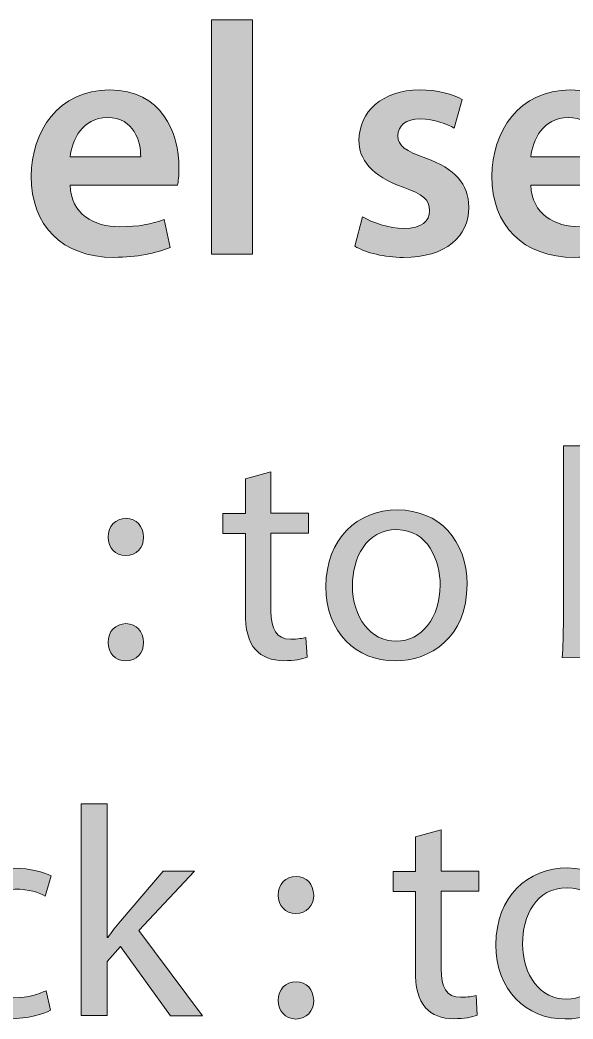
# Model space of a CAD drawing. Header units: inches. Extents: x 589 to 2016, y -1839 to -951.
# Drawn here: x 831.85 to 846.46, y -1576.1 to -1549.71 of the extents above; entities that cross this region are included whole.
import ezdxf

# ---------------------------------------------------------------- set-up
doc = ezdxf.new("R2010")
doc.units = ezdxf.units.IN
doc.header["$MEASUREMENT"] = 0
doc.layers.add('Layer 1', color=7, linetype='Continuous')

# ---------------------------------------------------------------- blocks, each defined once
blk = doc.blocks.new('block 274')
at = {"layer": 'Layer 1', "true_color": 0x010101}
h = blk.add_hatch(color=18, dxfattribs=at)
h.dxf.hatch_style = 2
h.paths.add_polyline_path([(836.915, -1549.714), (837.995, -1549.714), (837.995, -1555.898), (836.915, -1555.898)])
h = blk.add_hatch(color=18, dxfattribs=at)
h.dxf.hatch_style = 2
edge = h.paths.add_edge_path()
edge.add_spline(control_points=[(833.178, -1554.078), (833.204, -1554.846), (833.805, -1555.176), (834.485, -1555.176), (834.981, -1555.176), (835.338, -1555.106), (835.661, -1554.984), (835.661, -1554.984), (835.817, -1555.724), (835.817, -1555.724), (835.451, -1555.873), (834.945, -1555.985), (834.337, -1555.985), (832.96, -1555.985), (832.15, -1555.141), (832.15, -1553.843), (832.15, -1552.667), (832.865, -1551.56), (834.223, -1551.56), (835.6, -1551.56), (836.053, -1552.693), (836.053, -1553.626), (836.053, -1553.825), (836.035, -1553.983), (836.018, -1554.077), (836.018, -1554.077), (833.178, -1554.077), (833.178, -1554.077), (833.178, -1554.077), (833.178, -1554.078), (833.178, -1554.078)], knot_values=[0, 0, 0, 0, 1, 1, 1, 2, 2, 2, 3, 3, 3, 4, 4, 4, 5, 5, 5, 6, 6, 6, 7, 7, 7, 8, 8, 8, 9, 9, 9, 10, 10, 10, 10], degree=3, periodic=1)
edge = h.paths.add_edge_path()
edge.add_spline(control_points=[(835.042, -1553.328), (835.049, -1552.938), (834.877, -1552.292), (834.163, -1552.292), (833.501, -1552.292), (833.222, -1552.893), (833.178, -1553.328), (833.178, -1553.328), (835.042, -1553.328), (835.042, -1553.328)], knot_values=[0, 0, 0, 0, 1, 1, 1, 2, 2, 2, 3, 3, 3, 3], degree=3, periodic=1)
h = blk.add_hatch(color=18, dxfattribs=at)
h.dxf.hatch_style = 2
edge = h.paths.add_edge_path()
edge.add_spline(control_points=[(840.903, -1554.914), (841.147, -1555.062), (841.609, -1555.219), (841.992, -1555.219), (842.463, -1555.219), (842.672, -1555.027), (842.672, -1554.749), (842.672, -1554.461), (842.498, -1554.313), (841.974, -1554.13), (841.147, -1553.843), (840.799, -1553.39), (840.807, -1552.893), (840.807, -1552.144), (841.425, -1551.56), (842.41, -1551.56), (842.88, -1551.56), (843.289, -1551.682), (843.534, -1551.813), (843.534, -1551.813), (843.324, -1552.571), (843.324, -1552.571), (843.141, -1552.466), (842.802, -1552.327), (842.427, -1552.327), (842.044, -1552.327), (841.835, -1552.511), (841.835, -1552.772), (841.835, -1553.043), (842.035, -1553.173), (842.575, -1553.365), (843.342, -1553.644), (843.7, -1554.034), (843.708, -1554.663), (843.708, -1555.429), (843.108, -1555.987), (841.983, -1555.987), (841.469, -1555.987), (841.007, -1555.865), (840.694, -1555.69), (840.694, -1555.69), (840.903, -1554.914), (840.903, -1554.914)], knot_values=[0, 0, 0, 0, 1, 1, 1, 2, 2, 2, 3, 3, 3, 4, 4, 4, 5, 5, 5, 6, 6, 6, 7, 7, 7, 8, 8, 8, 9, 9, 9, 10, 10, 10, 11, 11, 11, 12, 12, 12, 13, 13, 13, 14, 14, 14, 14], degree=3, periodic=1)
h = blk.add_hatch(color=18, dxfattribs=at)
h.dxf.hatch_style = 2
edge = h.paths.add_edge_path()
edge.add_spline(control_points=[(845.346, -1554.078), (845.372, -1554.846), (845.973, -1555.176), (846.653, -1555.176), (847.148, -1555.176), (847.506, -1555.106), (847.828, -1554.984), (847.828, -1554.984), (847.984, -1555.724), (847.984, -1555.724), (847.618, -1555.873), (847.113, -1555.985), (846.504, -1555.985), (845.128, -1555.985), (844.318, -1555.141), (844.318, -1553.843), (844.318, -1552.667), (845.031, -1551.56), (846.391, -1551.56), (847.767, -1551.56), (848.22, -1552.693), (848.22, -1553.626), (848.22, -1553.825), (848.202, -1553.983), (848.185, -1554.077), (848.185, -1554.077), (845.346, -1554.077), (845.346, -1554.077), (845.346, -1554.077), (845.346, -1554.078), (845.346, -1554.078)], knot_values=[0, 0, 0, 0, 1, 1, 1, 2, 2, 2, 3, 3, 3, 4, 4, 4, 5, 5, 5, 6, 6, 6, 7, 7, 7, 8, 8, 8, 9, 9, 9, 10, 10, 10, 10], degree=3, periodic=1)
edge = h.paths.add_edge_path()
edge.add_spline(control_points=[(847.21, -1553.328), (847.218, -1552.938), (847.044, -1552.292), (846.33, -1552.292), (845.668, -1552.292), (845.39, -1552.893), (845.346, -1553.328), (845.346, -1553.328), (847.21, -1553.328), (847.21, -1553.328)], knot_values=[0, 0, 0, 0, 1, 1, 1, 2, 2, 2, 3, 3, 3, 3], degree=3, periodic=1)
at = {"layer": 'Layer 1', "lineweight": 0}
blk.add_lwpolyline([(836.915, -1549.714), (837.995, -1549.714), (837.995, -1555.898), (836.915, -1555.898), (836.915, -1549.714)], dxfattribs=at)
for points, knots in [([(833.178, -1554.078), (833.204, -1554.846), (833.805, -1555.176), (834.485, -1555.176), (834.981, -1555.176), (835.338, -1555.106), (835.661, -1554.984), (835.661, -1554.984), (835.817, -1555.724), (835.817, -1555.724), (835.451, -1555.873), (834.945, -1555.985), (834.337, -1555.985), (832.96, -1555.985), (832.15, -1555.141), (832.15, -1553.843), (832.15, -1552.667), (832.865, -1551.56), (834.223, -1551.56), (835.6, -1551.56), (836.053, -1552.693), (836.053, -1553.626), (836.053, -1553.825), (836.035, -1553.983), (836.018, -1554.077), (836.018, -1554.077), (833.178, -1554.077), (833.178, -1554.077), (833.178, -1554.077), (833.178, -1554.078), (833.178, -1554.078)], [0, 0, 0, 0, 1, 1, 1, 2, 2, 2, 3, 3, 3, 4, 4, 4, 5, 5, 5, 6, 6, 6, 7, 7, 7, 8, 8, 8, 9, 9, 9, 10, 10, 10, 10]), ([(840.903, -1554.914), (841.147, -1555.062), (841.609, -1555.219), (841.992, -1555.219), (842.463, -1555.219), (842.672, -1555.027), (842.672, -1554.749), (842.672, -1554.461), (842.498, -1554.313), (841.974, -1554.13), (841.147, -1553.843), (840.799, -1553.39), (840.807, -1552.893), (840.807, -1552.144), (841.425, -1551.56), (842.41, -1551.56), (842.88, -1551.56), (843.289, -1551.682), (843.534, -1551.813), (843.534, -1551.813), (843.324, -1552.571), (843.324, -1552.571), (843.141, -1552.466), (842.802, -1552.327), (842.427, -1552.327), (842.044, -1552.327), (841.835, -1552.511), (841.835, -1552.772), (841.835, -1553.043), (842.035, -1553.173), (842.575, -1553.365), (843.342, -1553.644), (843.7, -1554.034), (843.708, -1554.663), (843.708, -1555.429), (843.108, -1555.987), (841.983, -1555.987), (841.469, -1555.987), (841.007, -1555.865), (840.694, -1555.69), (840.694, -1555.69), (840.903, -1554.914), (840.903, -1554.914)], [0, 0, 0, 0, 1, 1, 1, 2, 2, 2, 3, 3, 3, 4, 4, 4, 5, 5, 5, 6, 6, 6, 7, 7, 7, 8, 8, 8, 9, 9, 9, 10, 10, 10, 11, 11, 11, 12, 12, 12, 13, 13, 13, 14, 14, 14, 14]), ([(845.346, -1554.078), (845.372, -1554.846), (845.973, -1555.176), (846.653, -1555.176), (847.148, -1555.176), (847.506, -1555.106), (847.828, -1554.984), (847.828, -1554.984), (847.984, -1555.724), (847.984, -1555.724), (847.618, -1555.873), (847.113, -1555.985), (846.504, -1555.985), (845.128, -1555.985), (844.318, -1555.141), (844.318, -1553.843), (844.318, -1552.667), (845.031, -1551.56), (846.391, -1551.56), (847.767, -1551.56), (848.22, -1552.693), (848.22, -1553.626), (848.22, -1553.825), (848.202, -1553.983), (848.185, -1554.077), (848.185, -1554.077), (845.346, -1554.077), (845.346, -1554.077), (845.346, -1554.077), (845.346, -1554.078), (845.346, -1554.078)], [0, 0, 0, 0, 1, 1, 1, 2, 2, 2, 3, 3, 3, 4, 4, 4, 5, 5, 5, 6, 6, 6, 7, 7, 7, 8, 8, 8, 9, 9, 9, 10, 10, 10, 10]), ([(835.042, -1553.328), (835.049, -1552.938), (834.877, -1552.292), (834.163, -1552.292), (833.501, -1552.292), (833.222, -1552.893), (833.178, -1553.328), (833.178, -1553.328), (835.042, -1553.328), (835.042, -1553.328)], [0, 0, 0, 0, 1, 1, 1, 2, 2, 2, 3, 3, 3, 3]), ([(847.21, -1553.328), (847.218, -1552.938), (847.044, -1552.292), (846.33, -1552.292), (845.668, -1552.292), (845.39, -1552.893), (845.346, -1553.328), (845.346, -1553.328), (847.21, -1553.328), (847.21, -1553.328)], [0, 0, 0, 0, 1, 1, 1, 2, 2, 2, 3, 3, 3, 3])]:
    blk.add_open_spline(points, degree=3, knots=knots, dxfattribs=at)
blk = doc.blocks.new('block 275')
at = {"layer": 'Layer 1', "true_color": 0x010101}
h = blk.add_hatch(color=18, dxfattribs=at)
h.dxf.hatch_style = 2
edge = h.paths.add_edge_path()
edge.add_spline(control_points=[(846.176, -1566.558), (846.192, -1566.3), (846.207, -1565.912), (846.207, -1565.573), (846.207, -1565.573), (846.207, -1560.963), (846.207, -1560.963), (846.207, -1560.963), (846.893, -1560.963), (846.893, -1560.963), (846.893, -1560.963), (846.893, -1563.359), (846.893, -1563.359), (846.893, -1563.359), (846.909, -1563.359), (846.909, -1563.359), (847.153, -1562.933), (847.594, -1562.657), (848.209, -1562.657), (849.156, -1562.657), (849.825, -1563.446), (849.818, -1564.604), (849.818, -1565.968), (848.958, -1566.645), (848.106, -1566.645), (847.555, -1566.645), (847.114, -1566.433), (846.831, -1565.928), (846.831, -1565.928), (846.808, -1565.928), (846.808, -1565.928), (846.808, -1565.928), (846.776, -1566.559), (846.776, -1566.559), (846.776, -1566.559), (846.176, -1566.558), (846.176, -1566.558), (846.176, -1566.558), (846.176, -1566.558), (846.176, -1566.558)], knot_values=[0, 0, 0, 0, 1, 1, 1, 2, 2, 2, 3, 3, 3, 4, 4, 4, 5, 5, 5, 6, 6, 6, 7, 7, 7, 8, 8, 8, 9, 9, 9, 10, 10, 10, 11, 11, 11, 12, 12, 12, 13, 13, 13, 13], degree=3, periodic=1)
edge = h.paths.add_edge_path()
edge.add_spline(control_points=[(846.893, -1565.029), (846.893, -1565.116), (846.909, -1565.203), (846.925, -1565.283), (847.059, -1565.762), (847.461, -1566.095), (847.965, -1566.095), (848.69, -1566.095), (849.124, -1565.504), (849.124, -1564.629), (849.124, -1563.864), (848.73, -1563.21), (847.989, -1563.21), (847.515, -1563.21), (847.074, -1563.534), (846.933, -1564.061), (846.917, -1564.14), (846.893, -1564.234), (846.893, -1564.345), (846.893, -1564.345), (846.893, -1565.029), (846.893, -1565.029), (846.893, -1565.029), (846.893, -1565.029), (846.893, -1565.029)], knot_values=[0, 0, 0, 0, 1, 1, 1, 2, 2, 2, 3, 3, 3, 4, 4, 4, 5, 5, 5, 6, 6, 6, 7, 7, 7, 8, 8, 8, 8], degree=3, periodic=1)
h = blk.add_hatch(color=18, dxfattribs=at)
h.dxf.hatch_style = 2
edge = h.paths.add_edge_path()
edge.add_spline(control_points=[(838.484, -1561.648), (838.484, -1561.648), (838.484, -1562.744), (838.484, -1562.744), (838.484, -1562.744), (839.477, -1562.744), (839.477, -1562.744), (839.477, -1562.744), (839.477, -1563.272), (839.477, -1563.272), (839.477, -1563.272), (838.484, -1563.272), (838.484, -1563.272), (838.484, -1563.272), (838.484, -1565.329), (838.484, -1565.329), (838.484, -1565.802), (838.618, -1566.07), (839.004, -1566.07), (839.187, -1566.07), (839.32, -1566.048), (839.408, -1566.023), (839.408, -1566.023), (839.439, -1566.543), (839.439, -1566.543), (839.305, -1566.598), (839.092, -1566.639), (838.824, -1566.639), (838.501, -1566.639), (838.242, -1566.536), (838.075, -1566.347), (837.879, -1566.142), (837.808, -1565.803), (837.808, -1565.355), (837.808, -1565.355), (837.808, -1563.275), (837.808, -1563.275), (837.808, -1563.275), (837.216, -1563.275), (837.216, -1563.275), (837.216, -1563.275), (837.216, -1562.747), (837.216, -1562.747), (837.216, -1562.747), (837.808, -1562.747), (837.808, -1562.747), (837.808, -1562.747), (837.808, -1561.832), (837.808, -1561.832), (837.808, -1561.832), (838.484, -1561.648), (838.484, -1561.648)], knot_values=[0, 0, 0, 0, 1, 1, 1, 2, 2, 2, 3, 3, 3, 4, 4, 4, 5, 5, 5, 6, 6, 6, 7, 7, 7, 8, 8, 8, 9, 9, 9, 10, 10, 10, 11, 11, 11, 12, 12, 12, 13, 13, 13, 14, 14, 14, 15, 15, 15, 16, 16, 16, 17, 17, 17, 17], degree=3, periodic=1)
h = blk.add_hatch(color=18, dxfattribs=at)
h.dxf.hatch_style = 2
edge = h.paths.add_edge_path()
edge.add_spline(control_points=[(843.662, -1564.621), (843.662, -1566.032), (842.685, -1566.645), (841.763, -1566.645), (840.73, -1566.645), (839.934, -1565.888), (839.934, -1564.683), (839.934, -1563.406), (840.77, -1562.657), (841.825, -1562.657), (842.921, -1562.657), (843.662, -1563.454), (843.662, -1564.621)], knot_values=[0, 0, 0, 0, 1, 1, 1, 2, 2, 2, 3, 3, 3, 4, 4, 4, 4], degree=3, periodic=1)
edge = h.paths.add_edge_path()
edge.add_spline(control_points=[(840.635, -1564.659), (840.635, -1565.495), (841.116, -1566.125), (841.793, -1566.125), (842.455, -1566.125), (842.952, -1565.502), (842.952, -1564.643), (842.952, -1563.997), (842.629, -1563.177), (841.809, -1563.177), (840.989, -1563.177), (840.635, -1563.934), (840.635, -1564.659)], knot_values=[0, 0, 0, 0, 1, 1, 1, 2, 2, 2, 3, 3, 3, 4, 4, 4, 4], degree=3, periodic=1)
h = blk.add_hatch(color=18, dxfattribs=at)
h.dxf.hatch_style = 2
edge = h.paths.add_edge_path()
edge.add_spline(control_points=[(834.181, -1563.375), (834.181, -1563.083), (834.378, -1562.878), (834.654, -1562.878), (834.93, -1562.878), (835.111, -1563.083), (835.119, -1563.375), (835.119, -1563.651), (834.937, -1563.863), (834.646, -1563.863), (834.37, -1563.863), (834.181, -1563.652), (834.181, -1563.375)], knot_values=[0, 0, 0, 0, 1, 1, 1, 2, 2, 2, 3, 3, 3, 4, 4, 4, 4], degree=3, periodic=1)
edge = h.paths.add_edge_path()
edge.add_spline(control_points=[(834.181, -1566.157), (834.181, -1565.865), (834.378, -1565.66), (834.654, -1565.66), (834.93, -1565.66), (835.111, -1565.865), (835.119, -1566.157), (835.119, -1566.433), (834.937, -1566.645), (834.646, -1566.645), (834.37, -1566.645), (834.181, -1566.433), (834.181, -1566.157)], knot_values=[0, 0, 0, 0, 1, 1, 1, 2, 2, 2, 3, 3, 3, 4, 4, 4, 4], degree=3, periodic=1)
h = blk.add_hatch(color=18, dxfattribs=at)
h.dxf.hatch_style = 2
edge = h.paths.add_edge_path()
edge.add_spline(control_points=[(834.158, -1573.951), (834.158, -1573.951), (834.174, -1573.951), (834.174, -1573.951), (834.268, -1573.817), (834.401, -1573.652), (834.512, -1573.517), (834.512, -1573.517), (835.632, -1572.201), (835.632, -1572.201), (835.632, -1572.201), (836.467, -1572.201), (836.467, -1572.201), (836.467, -1572.201), (834.993, -1573.769), (834.993, -1573.769), (834.993, -1573.769), (836.672, -1576.016), (836.672, -1576.016), (836.672, -1576.016), (835.828, -1576.016), (835.828, -1576.016), (835.828, -1576.016), (834.512, -1574.186), (834.512, -1574.186), (834.512, -1574.186), (834.158, -1574.58), (834.158, -1574.58), (834.158, -1574.58), (834.158, -1576.015), (834.158, -1576.015), (834.158, -1576.015), (833.472, -1576.015), (833.472, -1576.015), (833.472, -1576.015), (833.472, -1570.419), (833.472, -1570.419), (833.472, -1570.419), (834.158, -1570.419), (834.158, -1570.419), (834.158, -1570.419), (834.158, -1573.951), (834.158, -1573.951), (834.158, -1573.951), (834.158, -1573.951), (834.158, -1573.951)], knot_values=[0, 0, 0, 0, 1, 1, 1, 2, 2, 2, 3, 3, 3, 4, 4, 4, 5, 5, 5, 6, 6, 6, 7, 7, 7, 8, 8, 8, 9, 9, 9, 10, 10, 10, 11, 11, 11, 12, 12, 12, 13, 13, 13, 14, 14, 14, 15, 15, 15, 15], degree=3, periodic=1)
h = blk.add_hatch(color=18, dxfattribs=at)
h.dxf.hatch_style = 2
edge = h.paths.add_edge_path()
edge.add_spline(control_points=[(842.977, -1571.106), (842.977, -1571.106), (842.977, -1572.201), (842.977, -1572.201), (842.977, -1572.201), (843.969, -1572.201), (843.969, -1572.201), (843.969, -1572.201), (843.969, -1572.729), (843.969, -1572.729), (843.969, -1572.729), (842.977, -1572.729), (842.977, -1572.729), (842.977, -1572.729), (842.977, -1574.786), (842.977, -1574.786), (842.977, -1575.259), (843.111, -1575.529), (843.497, -1575.529), (843.678, -1575.529), (843.812, -1575.505), (843.899, -1575.48), (843.899, -1575.48), (843.93, -1576.001), (843.93, -1576.001), (843.796, -1576.057), (843.584, -1576.096), (843.316, -1576.096), (842.992, -1576.096), (842.733, -1575.994), (842.568, -1575.805), (842.369, -1575.6), (842.298, -1575.261), (842.298, -1574.813), (842.298, -1574.813), (842.298, -1572.732), (842.298, -1572.732), (842.298, -1572.732), (841.707, -1572.732), (841.707, -1572.732), (841.707, -1572.732), (841.707, -1572.204), (841.707, -1572.204), (841.707, -1572.204), (842.298, -1572.204), (842.298, -1572.204), (842.298, -1572.204), (842.298, -1571.29), (842.298, -1571.29), (842.298, -1571.29), (842.977, -1571.106), (842.977, -1571.106)], knot_values=[0, 0, 0, 0, 1, 1, 1, 2, 2, 2, 3, 3, 3, 4, 4, 4, 5, 5, 5, 6, 6, 6, 7, 7, 7, 8, 8, 8, 9, 9, 9, 10, 10, 10, 11, 11, 11, 12, 12, 12, 13, 13, 13, 14, 14, 14, 15, 15, 15, 16, 16, 16, 17, 17, 17, 17], degree=3, periodic=1)
h = blk.add_hatch(color=18, dxfattribs=at)
h.dxf.hatch_style = 2
edge = h.paths.add_edge_path()
edge.add_spline(control_points=[(832.661, -1575.874), (832.479, -1575.97), (832.077, -1576.095), (831.565, -1576.095), (830.414, -1576.095), (829.666, -1575.314), (829.666, -1574.148), (829.666, -1572.974), (830.47, -1572.122), (831.715, -1572.122), (832.125, -1572.122), (832.488, -1572.225), (832.678, -1572.32), (832.678, -1572.32), (832.52, -1572.856), (832.52, -1572.856), (832.355, -1572.761), (832.094, -1572.674), (831.717, -1572.674), (830.842, -1572.674), (830.37, -1573.32), (830.37, -1574.117), (830.37, -1575), (830.937, -1575.544), (831.694, -1575.544), (832.088, -1575.544), (832.348, -1575.441), (832.545, -1575.355), (832.545, -1575.355), (832.661, -1575.874), (832.661, -1575.874)], knot_values=[0, 0, 0, 0, 1, 1, 1, 2, 2, 2, 3, 3, 3, 4, 4, 4, 5, 5, 5, 6, 6, 6, 7, 7, 7, 8, 8, 8, 9, 9, 9, 10, 10, 10, 10], degree=3, periodic=1)
h = blk.add_hatch(color=18, dxfattribs=at)
h.dxf.hatch_style = 2
edge = h.paths.add_edge_path()
edge.add_spline(control_points=[(848.154, -1574.077), (848.154, -1575.488), (847.177, -1576.103), (846.255, -1576.103), (845.221, -1576.103), (844.425, -1575.345), (844.425, -1574.14), (844.425, -1572.863), (845.261, -1572.114), (846.317, -1572.114), (847.413, -1572.115), (848.154, -1572.912), (848.154, -1574.077)], knot_values=[0, 0, 0, 0, 1, 1, 1, 2, 2, 2, 3, 3, 3, 4, 4, 4, 4], degree=3, periodic=1)
edge = h.paths.add_edge_path()
edge.add_spline(control_points=[(845.128, -1574.118), (845.128, -1574.952), (845.608, -1575.582), (846.286, -1575.582), (846.948, -1575.582), (847.445, -1574.96), (847.445, -1574.102), (847.445, -1573.456), (847.122, -1572.636), (846.302, -1572.636), (845.482, -1572.635), (845.128, -1573.391), (845.128, -1574.118)], knot_values=[0, 0, 0, 0, 1, 1, 1, 2, 2, 2, 3, 3, 3, 4, 4, 4, 4], degree=3, periodic=1)
h = blk.add_hatch(color=18, dxfattribs=at)
h.dxf.hatch_style = 2
edge = h.paths.add_edge_path()
edge.add_spline(control_points=[(838.673, -1572.831), (838.673, -1572.54), (838.87, -1572.335), (839.146, -1572.335), (839.422, -1572.335), (839.604, -1572.54), (839.611, -1572.831), (839.611, -1573.107), (839.429, -1573.32), (839.139, -1573.32), (838.863, -1573.321), (838.673, -1573.108), (838.673, -1572.831)], knot_values=[0, 0, 0, 0, 1, 1, 1, 2, 2, 2, 3, 3, 3, 4, 4, 4, 4], degree=3, periodic=1)
edge = h.paths.add_edge_path()
edge.add_spline(control_points=[(838.673, -1575.614), (838.673, -1575.323), (838.87, -1575.119), (839.146, -1575.119), (839.422, -1575.119), (839.604, -1575.323), (839.611, -1575.614), (839.611, -1575.89), (839.429, -1576.104), (839.139, -1576.104), (838.863, -1576.103), (838.673, -1575.89), (838.673, -1575.614)], knot_values=[0, 0, 0, 0, 1, 1, 1, 2, 2, 2, 3, 3, 3, 4, 4, 4, 4], degree=3, periodic=1)
at = {"layer": 'Layer 1', "lineweight": 0}
for points, knots in [([(846.176, -1566.558), (846.192, -1566.3), (846.207, -1565.912), (846.207, -1565.573), (846.207, -1565.573), (846.207, -1560.963), (846.207, -1560.963), (846.207, -1560.963), (846.893, -1560.963), (846.893, -1560.963), (846.893, -1560.963), (846.893, -1563.359), (846.893, -1563.359), (846.893, -1563.359), (846.909, -1563.359), (846.909, -1563.359), (847.153, -1562.933), (847.594, -1562.657), (848.209, -1562.657), (849.156, -1562.657), (849.825, -1563.446), (849.818, -1564.604), (849.818, -1565.968), (848.958, -1566.645), (848.106, -1566.645), (847.555, -1566.645), (847.114, -1566.433), (846.831, -1565.928), (846.831, -1565.928), (846.808, -1565.928), (846.808, -1565.928), (846.808, -1565.928), (846.776, -1566.559), (846.776, -1566.559), (846.776, -1566.559), (846.176, -1566.558), (846.176, -1566.558), (846.176, -1566.558), (846.176, -1566.558), (846.176, -1566.558)], [0, 0, 0, 0, 1, 1, 1, 2, 2, 2, 3, 3, 3, 4, 4, 4, 5, 5, 5, 6, 6, 6, 7, 7, 7, 8, 8, 8, 9, 9, 9, 10, 10, 10, 11, 11, 11, 12, 12, 12, 13, 13, 13, 13]), ([(838.484, -1561.648), (838.484, -1561.648), (838.484, -1562.744), (838.484, -1562.744), (838.484, -1562.744), (839.477, -1562.744), (839.477, -1562.744), (839.477, -1562.744), (839.477, -1563.272), (839.477, -1563.272), (839.477, -1563.272), (838.484, -1563.272), (838.484, -1563.272), (838.484, -1563.272), (838.484, -1565.329), (838.484, -1565.329), (838.484, -1565.802), (838.618, -1566.07), (839.004, -1566.07), (839.187, -1566.07), (839.32, -1566.048), (839.408, -1566.023), (839.408, -1566.023), (839.439, -1566.543), (839.439, -1566.543), (839.305, -1566.598), (839.092, -1566.639), (838.824, -1566.639), (838.501, -1566.639), (838.242, -1566.536), (838.075, -1566.347), (837.879, -1566.142), (837.808, -1565.803), (837.808, -1565.355), (837.808, -1565.355), (837.808, -1563.275), (837.808, -1563.275), (837.808, -1563.275), (837.216, -1563.275), (837.216, -1563.275), (837.216, -1563.275), (837.216, -1562.747), (837.216, -1562.747), (837.216, -1562.747), (837.808, -1562.747), (837.808, -1562.747), (837.808, -1562.747), (837.808, -1561.832), (837.808, -1561.832), (837.808, -1561.832), (838.484, -1561.648), (838.484, -1561.648)], [0, 0, 0, 0, 1, 1, 1, 2, 2, 2, 3, 3, 3, 4, 4, 4, 5, 5, 5, 6, 6, 6, 7, 7, 7, 8, 8, 8, 9, 9, 9, 10, 10, 10, 11, 11, 11, 12, 12, 12, 13, 13, 13, 14, 14, 14, 15, 15, 15, 16, 16, 16, 17, 17, 17, 17]), ([(843.662, -1564.621), (843.662, -1566.032), (842.685, -1566.645), (841.763, -1566.645), (840.73, -1566.645), (839.934, -1565.888), (839.934, -1564.683), (839.934, -1563.406), (840.77, -1562.657), (841.825, -1562.657), (842.921, -1562.657), (843.662, -1563.454), (843.662, -1564.621)], [0, 0, 0, 0, 1, 1, 1, 2, 2, 2, 3, 3, 3, 4, 4, 4, 4]), ([(834.181, -1563.375), (834.181, -1563.083), (834.378, -1562.878), (834.654, -1562.878), (834.93, -1562.878), (835.111, -1563.083), (835.119, -1563.375), (835.119, -1563.651), (834.937, -1563.863), (834.646, -1563.863), (834.37, -1563.863), (834.181, -1563.652), (834.181, -1563.375)], [0, 0, 0, 0, 1, 1, 1, 2, 2, 2, 3, 3, 3, 4, 4, 4, 4]), ([(840.635, -1564.659), (840.635, -1565.495), (841.116, -1566.125), (841.793, -1566.125), (842.455, -1566.125), (842.952, -1565.502), (842.952, -1564.643), (842.952, -1563.997), (842.629, -1563.177), (841.809, -1563.177), (840.989, -1563.177), (840.635, -1563.934), (840.635, -1564.659)], [0, 0, 0, 0, 1, 1, 1, 2, 2, 2, 3, 3, 3, 4, 4, 4, 4]), ([(834.181, -1566.157), (834.181, -1565.865), (834.378, -1565.66), (834.654, -1565.66), (834.93, -1565.66), (835.111, -1565.865), (835.119, -1566.157), (835.119, -1566.433), (834.937, -1566.645), (834.646, -1566.645), (834.37, -1566.645), (834.181, -1566.433), (834.181, -1566.157)], [0, 0, 0, 0, 1, 1, 1, 2, 2, 2, 3, 3, 3, 4, 4, 4, 4]), ([(834.158, -1573.951), (834.158, -1573.951), (834.174, -1573.951), (834.174, -1573.951), (834.268, -1573.817), (834.401, -1573.652), (834.512, -1573.517), (834.512, -1573.517), (835.632, -1572.201), (835.632, -1572.201), (835.632, -1572.201), (836.467, -1572.201), (836.467, -1572.201), (836.467, -1572.201), (834.993, -1573.769), (834.993, -1573.769), (834.993, -1573.769), (836.672, -1576.016), (836.672, -1576.016), (836.672, -1576.016), (835.828, -1576.016), (835.828, -1576.016), (835.828, -1576.016), (834.512, -1574.186), (834.512, -1574.186), (834.512, -1574.186), (834.158, -1574.58), (834.158, -1574.58), (834.158, -1574.58), (834.158, -1576.015), (834.158, -1576.015), (834.158, -1576.015), (833.472, -1576.015), (833.472, -1576.015), (833.472, -1576.015), (833.472, -1570.419), (833.472, -1570.419), (833.472, -1570.419), (834.158, -1570.419), (834.158, -1570.419), (834.158, -1570.419), (834.158, -1573.951), (834.158, -1573.951), (834.158, -1573.951), (834.158, -1573.951), (834.158, -1573.951)], [0, 0, 0, 0, 1, 1, 1, 2, 2, 2, 3, 3, 3, 4, 4, 4, 5, 5, 5, 6, 6, 6, 7, 7, 7, 8, 8, 8, 9, 9, 9, 10, 10, 10, 11, 11, 11, 12, 12, 12, 13, 13, 13, 14, 14, 14, 15, 15, 15, 15]), ([(842.977, -1571.106), (842.977, -1571.106), (842.977, -1572.201), (842.977, -1572.201), (842.977, -1572.201), (843.969, -1572.201), (843.969, -1572.201), (843.969, -1572.201), (843.969, -1572.729), (843.969, -1572.729), (843.969, -1572.729), (842.977, -1572.729), (842.977, -1572.729), (842.977, -1572.729), (842.977, -1574.786), (842.977, -1574.786), (842.977, -1575.259), (843.111, -1575.529), (843.497, -1575.529), (843.678, -1575.529), (843.812, -1575.505), (843.899, -1575.48), (843.899, -1575.48), (843.93, -1576.001), (843.93, -1576.001), (843.796, -1576.057), (843.584, -1576.096), (843.316, -1576.096), (842.992, -1576.096), (842.733, -1575.994), (842.568, -1575.805), (842.369, -1575.6), (842.298, -1575.261), (842.298, -1574.813), (842.298, -1574.813), (842.298, -1572.732), (842.298, -1572.732), (842.298, -1572.732), (841.707, -1572.732), (841.707, -1572.732), (841.707, -1572.732), (841.707, -1572.204), (841.707, -1572.204), (841.707, -1572.204), (842.298, -1572.204), (842.298, -1572.204), (842.298, -1572.204), (842.298, -1571.29), (842.298, -1571.29), (842.298, -1571.29), (842.977, -1571.106), (842.977, -1571.106)], [0, 0, 0, 0, 1, 1, 1, 2, 2, 2, 3, 3, 3, 4, 4, 4, 5, 5, 5, 6, 6, 6, 7, 7, 7, 8, 8, 8, 9, 9, 9, 10, 10, 10, 11, 11, 11, 12, 12, 12, 13, 13, 13, 14, 14, 14, 15, 15, 15, 16, 16, 16, 17, 17, 17, 17]), ([(832.661, -1575.874), (832.479, -1575.97), (832.077, -1576.095), (831.565, -1576.095), (830.414, -1576.095), (829.666, -1575.314), (829.666, -1574.148), (829.666, -1572.974), (830.47, -1572.122), (831.715, -1572.122), (832.125, -1572.122), (832.488, -1572.225), (832.678, -1572.32), (832.678, -1572.32), (832.52, -1572.856), (832.52, -1572.856), (832.355, -1572.761), (832.094, -1572.674), (831.717, -1572.674), (830.842, -1572.674), (830.37, -1573.32), (830.37, -1574.117), (830.37, -1575), (830.937, -1575.544), (831.694, -1575.544), (832.088, -1575.544), (832.348, -1575.441), (832.545, -1575.355), (832.545, -1575.355), (832.661, -1575.874), (832.661, -1575.874)], [0, 0, 0, 0, 1, 1, 1, 2, 2, 2, 3, 3, 3, 4, 4, 4, 5, 5, 5, 6, 6, 6, 7, 7, 7, 8, 8, 8, 9, 9, 9, 10, 10, 10, 10]), ([(848.154, -1574.077), (848.154, -1575.488), (847.177, -1576.103), (846.255, -1576.103), (845.221, -1576.103), (844.425, -1575.345), (844.425, -1574.14), (844.425, -1572.863), (845.261, -1572.114), (846.317, -1572.114), (847.413, -1572.115), (848.154, -1572.912), (848.154, -1574.077)], [0, 0, 0, 0, 1, 1, 1, 2, 2, 2, 3, 3, 3, 4, 4, 4, 4]), ([(838.673, -1572.831), (838.673, -1572.54), (838.87, -1572.335), (839.146, -1572.335), (839.422, -1572.335), (839.604, -1572.54), (839.611, -1572.831), (839.611, -1573.107), (839.429, -1573.32), (839.139, -1573.32), (838.863, -1573.321), (838.673, -1573.108), (838.673, -1572.831)], [0, 0, 0, 0, 1, 1, 1, 2, 2, 2, 3, 3, 3, 4, 4, 4, 4]), ([(845.128, -1574.118), (845.128, -1574.952), (845.608, -1575.582), (846.286, -1575.582), (846.948, -1575.582), (847.445, -1574.96), (847.445, -1574.102), (847.445, -1573.456), (847.122, -1572.636), (846.302, -1572.636), (845.482, -1572.635), (845.128, -1573.391), (845.128, -1574.118)], [0, 0, 0, 0, 1, 1, 1, 2, 2, 2, 3, 3, 3, 4, 4, 4, 4]), ([(838.673, -1575.614), (838.673, -1575.323), (838.87, -1575.119), (839.146, -1575.119), (839.422, -1575.119), (839.604, -1575.323), (839.611, -1575.614), (839.611, -1575.89), (839.429, -1576.104), (839.139, -1576.104), (838.863, -1576.103), (838.673, -1575.89), (838.673, -1575.614)], [0, 0, 0, 0, 1, 1, 1, 2, 2, 2, 3, 3, 3, 4, 4, 4, 4])]:
    blk.add_open_spline(points, degree=3, knots=knots, dxfattribs=at)
blk = doc.blocks.new('block 271')
at = {"layer": 'Layer 1'}
for name in ['block 274', 'block 275']:
    blk.add_blockref(name, (0, 0), dxfattribs=at)

msp = doc.modelspace()

# ---------------------------------------------------------------- block references
at = {"layer": 'Layer 1'}
msp.add_blockref('block 271', (0, 0), dxfattribs=at)

doc.saveas('drawing.dxf')
